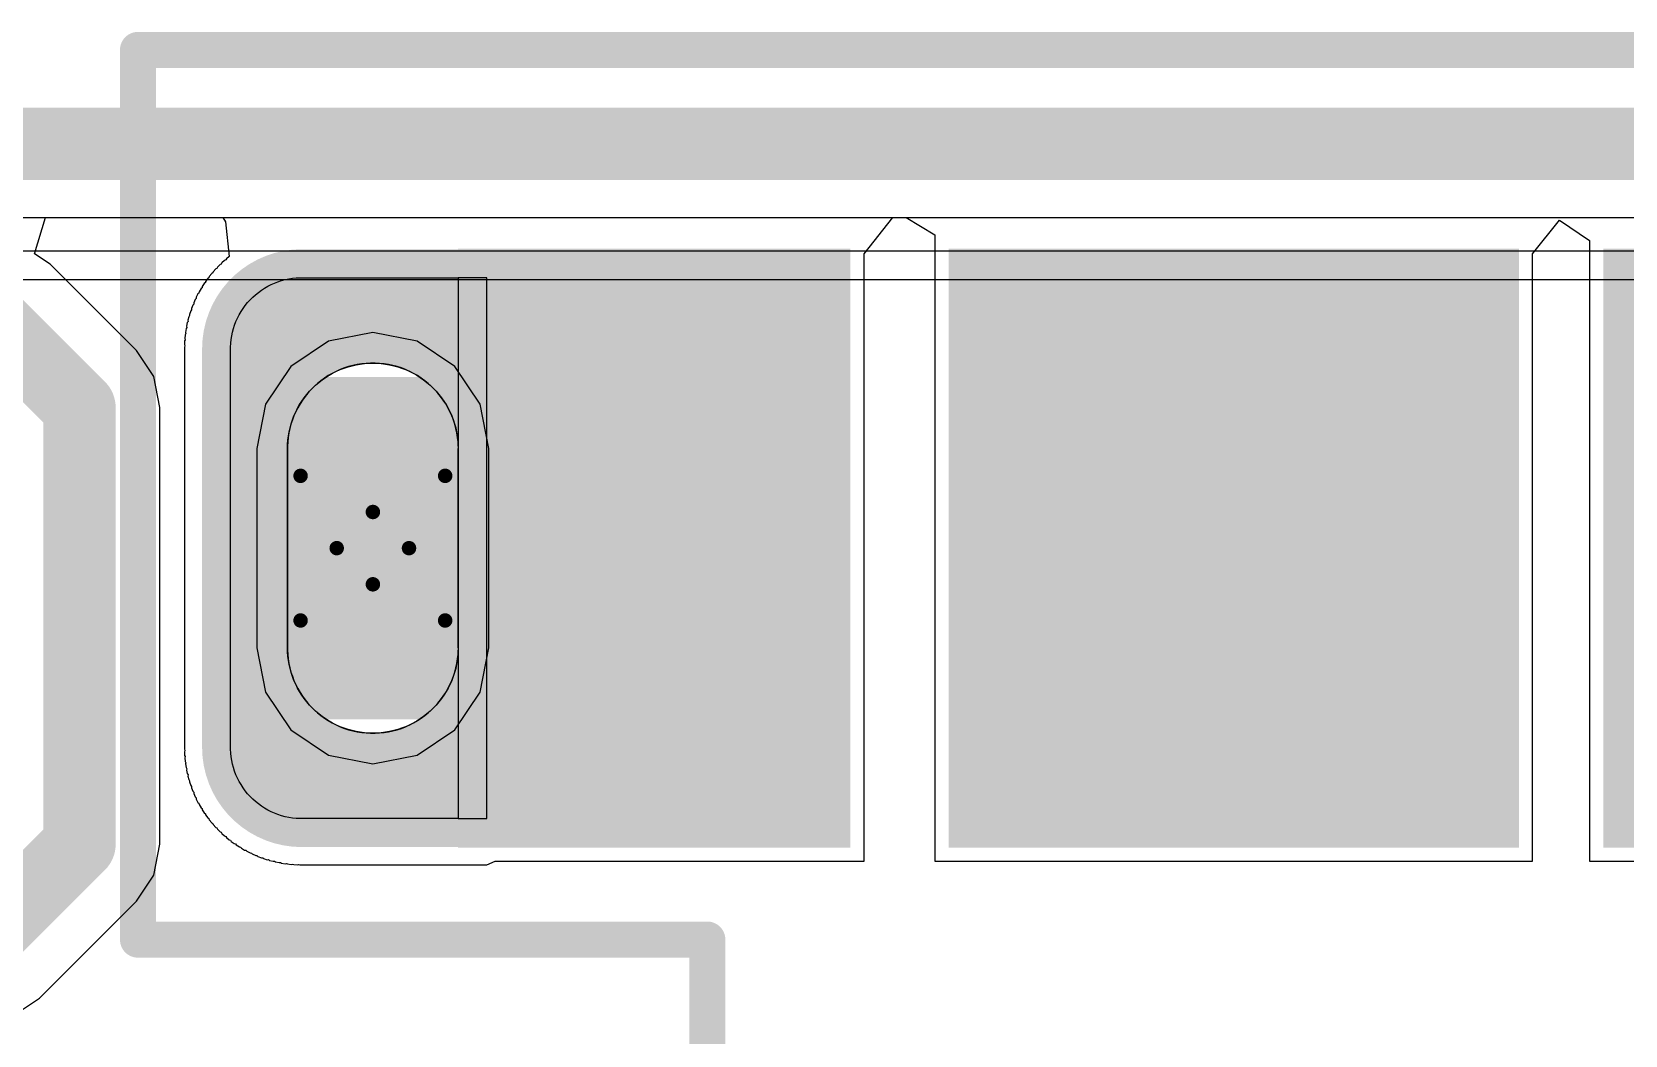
# Model space of a CAD drawing. Header units: inches. Extents: x 0 to 423, y -3 to 110.
# Drawn here: x 51.9 to 57.5, y 76.29 to 79.81 of the extents above; entities that cross this region are included whole.
import ezdxf

# ---------------------------------------------------------------- set-up
doc = ezdxf.new("R2010")
doc.units = ezdxf.units.IN
for name, color, linetype in [('Board Outline', 56, 'Continuous'), ('Bottom Layer', 5, 'Continuous'), ('Bottom Solder', 6, 'Continuous'), ('Drill Drawing', 1, 'Continuous'), ('Mechanical 1', 6, 'Continuous'), ('Mid Layer', 16, 'Continuous'), ('Mid Layer 2', 76, 'Continuous'), ('Multi-Layer', 9, 'Continuous'), ('Pad Holes', 156, 'Continuous'), ('Top Layer', 1, 'Continuous'), ('Top Overlay', 2, 'Continuous'), ('Top Paste', 8, 'Continuous'), ('Top Solder', 216, 'Continuous')]:
    doc.layers.add(name, color=color, linetype=linetype)

# ---------------------------------------------------------------- blocks, each defined once
blk = doc.blocks.new('MOLEX_0475890001_59')
at = {"layer": 'Bottom Layer'}
blk.add_hatch(color=5, dxfattribs=at).paths.add_polyline_path([(3.975, 0.5), (4.375, 0.5), (4.375, -0.5), (3.975, -0.5)])
at = {"layer": 'Bottom Solder'}
blk.add_hatch(color=6, dxfattribs=at).paths.add_polyline_path([(3.8734, 0.6016), (4.4766, 0.6016), (4.4766, -0.6016), (3.8734, -0.6016)])
at = {"layer": 'Mid Layer'}
blk.add_hatch(color=16, dxfattribs=at).paths.add_polyline_path([(3.975, 0.5), (4.375, 0.5), (4.375, -0.5), (3.975, -0.5)])
at = {"layer": 'Mid Layer 2'}
blk.add_hatch(color=76, dxfattribs=at).paths.add_polyline_path([(3.975, 0.5), (4.375, 0.5), (4.375, -0.5), (3.975, -0.5)])
at = {"layer": 'Multi-Layer'}
blk.add_hatch(color=9, dxfattribs=at).paths.add_polyline_path([(3.975, 0.5), (4.375, 0.5), (4.375, -0.5), (3.975, -0.5)])
at = {"layer": 'Pad Holes'}
h = blk.add_hatch(color=7, dxfattribs=at)
edge = h.paths.add_edge_path()
edge.add_arc((4.175, -0.35), 0.25, 180, 360)
edge.add_line((4.425, -0.35), (4.425, 0.35))
edge.add_arc((4.175, 0.35), 0.25, 0, 180)
edge.add_line((3.925, 0.35), (3.925, -0.35))
at = {"layer": 'Top Layer'}
for points in [[(0.25, 0.95), (2.05, 0.95), (2.05, -0.95), (0.25, -0.95)], [(3.7742, -0.95), (2.5993, -0.95), (2.5993, 0.95), (3.7742, 0.95)], [(3.975, 0.5), (4.375, 0.5), (4.375, -0.5), (3.975, -0.5)]]:
    blk.add_hatch(color=1, dxfattribs=at).paths.add_polyline_path(points)
at = {"layer": 'Top Paste'}
for points in [[(0.25, 0.95), (2.05, 0.95), (2.05, -0.95), (0.25, -0.95)], [(3.7742, -0.95), (2.5993, -0.95), (2.5993, 0.95), (3.7742, 0.95)]]:
    blk.add_hatch(color=8, dxfattribs=at).paths.add_polyline_path(points)
at = {"layer": 'Top Solder'}
for points in [[(-2.1516, 1.0516), (-0.1484, 1.0516), (-0.1484, -1.0516), (-2.1516, -1.0516)], [(0.1484, 1.0516), (2.1516, 1.0516), (2.1516, -1.0516), (0.1484, -1.0516)], [(3.8758, -1.0516), (2.4977, -1.0516), (2.4977, 1.0516), (3.8758, 1.0516)], [(3.8734, 0.6016), (4.4766, 0.6016), (4.4766, -0.6016), (3.8734, -0.6016)]]:
    blk.add_hatch(color=216, dxfattribs=at).paths.add_polyline_path(points)
at = {"layer": 'Mechanical 1'}
for points, format in [([(3, 4.125, 0.127, 0.127, 0), (3, 1.375, 0.127, 0.127, 0)], "xyseb"), ([(5, 1.375, 0.127, 0.127, 0), (3, 1.375, 0.127, 0.127, 0)], "xyseb"), ([(5, 1.375, 0.127, 0.127, 0), (5, -1.75, 0.127, 0.127, 0)], "xyseb"), ([(3.875, 0.35, -0.414214), (4.175, 0.65)], "xyb"), ([(3.875, 0.35, -0.414214), (4.175, 0.65)], "xyb"), ([(4.175, 0.65, -0.414214), (4.475, 0.35)], "xyb"), ([(4.175, 0.65, -0.414214), (4.475, 0.35)], "xyb"), ([(4.175, -0.65, -0.414214), (3.875, -0.35)], "xyb"), ([(4.175, -0.65, -0.414214), (3.875, -0.35)], "xyb"), ([(4.475, -0.35, -0.414214), (4.175, -0.65)], "xyb"), ([(4.475, -0.35, -0.414214), (4.175, -0.65)], "xyb"), ([(5, -1.75, 0.127, 0.127, 0), (-5, -1.75, 0.127, 0.127, 0)], "xyseb")]:
    blk.add_lwpolyline(points, format=format, dxfattribs=at)
for points, format in [([(2.9682, 1.375, 0.0635, 0.0635, 1), (3.0317, 1.375, 0.0635, 0.0635, 1)], "xyseb"), ([(2.9682, 1.375, 0.0635, 0.0635, 1), (3.0317, 1.375, 0.0635, 0.0635, 1)], "xyseb"), ([(4.9683, 1.375, 0.0635, 0.0635, 1), (5.0318, 1.375, 0.0635, 0.0635, 1)], "xyseb"), ([(4.9683, 1.375, 0.0635, 0.0635, 1), (5.0318, 1.375, 0.0635, 0.0635, 1)], "xyseb"), ([(4.175, 0.65, 1), (4.175, 0.65, 1)], "xyb"), ([(4.175, 0.65, 1), (4.175, 0.65, 1)], "xyb"), ([(4.175, 0.65, 1), (4.175, 0.65, 1)], "xyb"), ([(4.175, 0.65, 1), (4.175, 0.65, 1)], "xyb"), ([(3.875, 0.35, 1), (3.875, 0.35, 1)], "xyb"), ([(3.875, 0.35, 1), (3.875, 0.35, 1)], "xyb"), ([(3.875, 0.35, 1), (3.875, 0.35, 1)], "xyb"), ([(3.875, 0.35, 1), (3.875, 0.35, 1)], "xyb"), ([(4.475, 0.35, 1), (4.475, 0.35, 1)], "xyb"), ([(4.475, 0.35, 1), (4.475, 0.35, 1)], "xyb"), ([(4.475, 0.35, 1), (4.475, 0.35, 1)], "xyb"), ([(4.475, 0.35, 1), (4.475, 0.35, 1)], "xyb"), ([(3.875, -0.35, 1), (3.875, -0.35, 1)], "xyb"), ([(3.875, -0.35, 1), (3.875, -0.35, 1)], "xyb"), ([(3.875, -0.35, 1), (3.875, -0.35, 1)], "xyb"), ([(3.875, -0.35, 1), (3.875, -0.35, 1)], "xyb"), ([(4.475, -0.35, 1), (4.475, -0.35, 1)], "xyb"), ([(4.475, -0.35, 1), (4.475, -0.35, 1)], "xyb"), ([(4.475, -0.35, 1), (4.475, -0.35, 1)], "xyb"), ([(4.475, -0.35, 1), (4.475, -0.35, 1)], "xyb"), ([(4.175, -0.65, 1), (4.175, -0.65, 1)], "xyb"), ([(4.175, -0.65, 1), (4.175, -0.65, 1)], "xyb"), ([(4.175, -0.65, 1), (4.175, -0.65, 1)], "xyb"), ([(4.175, -0.65, 1), (4.175, -0.65, 1)], "xyb"), ([(4.9683, -1.75, 0.0635, 0.0635, 1), (5.0318, -1.75, 0.0635, 0.0635, 1)], "xyseb"), ([(4.9683, -1.75, 0.0635, 0.0635, 1), (5.0318, -1.75, 0.0635, 0.0635, 1)], "xyseb")]:
    blk.add_lwpolyline(points, format=format, close=True, dxfattribs=at)
for points in [[(3.875, 0.35), (3.875, -0.35)], [(3.875, 0.35), (3.875, -0.35)], [(4.475, 0.35), (4.475, -0.35)], [(4.475, 0.35), (4.475, -0.35)]]:
    blk.add_lwpolyline(points, dxfattribs=at)
at = {"layer": 'Top Layer'}
for p, q in [((3.875, 0.95), (3.775, 0.95)), ((3.775, 0.95), (3.775, -0.95)), ((3.875, 0.3579), (3.875, 0.95)), ((3.875, 0.95), (4.4315, 0.95)), ((3.875, -0.95), (3.875, 0.95)), ((4.4315, 0.95), (4.4446, 0.9493)), ((4.4446, 0.9493), (4.4576, 0.9479)), ((4.4576, 0.9479), (4.4706, 0.9459)), ((4.4706, 0.9459), (4.4834, 0.9432)), ((4.4834, 0.9432), (4.496, 0.9398)), ((4.496, 0.9398), (4.5085, 0.9357)), ((4.5085, 0.9357), (4.5207, 0.931)), ((4.5207, 0.931), (4.5327, 0.9257)), ((4.5327, 0.9257), (4.5443, 0.9198)), ((4.5443, 0.9198), (4.5557, 0.9132)), ((4.5557, 0.9132), (4.5667, 0.9061)), ((4.5667, 0.9061), (4.5772, 0.8984)), ((4.5772, 0.8984), (4.5874, 0.8902)), ((4.5874, 0.8902), (4.5972, 0.8814)), ((4.5972, 0.8814), (4.6064, 0.8721)), ((4.6064, 0.8721), (4.6152, 0.8624)), ((4.6152, 0.8624), (4.6234, 0.8522)), ((4.6234, 0.8522), (4.6311, 0.8417)), ((4.6311, 0.8417), (4.6382, 0.8307)), ((4.6382, 0.8307), (4.6448, 0.8193)), ((4.6448, 0.8193), (4.6507, 0.8077)), ((4.6507, 0.8077), (4.6561, 0.7957)), ((4.6561, 0.7957), (4.6607, 0.7835)), ((4.6607, 0.7835), (4.6648, 0.771)), ((4.6648, 0.771), (4.6682, 0.7584)), ((4.6682, 0.7584), (4.6709, 0.7456)), ((4.6709, 0.7456), (4.6729, 0.7326)), ((4.6729, 0.7326), (4.6743, 0.7196)), ((4.6743, 0.7196), (4.675, 0.7065)), ((4.675, 0.7065), (4.675, -0.7065)), ((4.0458, 0.6209), (4.0318, 0.6137)), ((4.0602, 0.6273), (4.0458, 0.6209)), ((4.0748, 0.6329), (4.0602, 0.6273)), ((4.0898, 0.6377), (4.0748, 0.6329)), ((4.1049, 0.6418), (4.0898, 0.6377)), ((4.1203, 0.6451), (4.1049, 0.6418)), ((4.1358, 0.6475), (4.1203, 0.6451)), ((4.1515, 0.6492), (4.1358, 0.6475)), ((4.1671, 0.65), (4.1515, 0.6492)), ((4.1829, 0.65), (4.1671, 0.65)), ((4.1985, 0.6492), (4.1829, 0.65)), ((4.2142, 0.6475), (4.1985, 0.6492)), ((4.2297, 0.6451), (4.2142, 0.6475)), ((4.2451, 0.6418), (4.2297, 0.6451)), ((4.2602, 0.6377), (4.2451, 0.6418)), ((4.2752, 0.6329), (4.2602, 0.6377)), ((4.2898, 0.6273), (4.2752, 0.6329)), ((4.3042, 0.6209), (4.2898, 0.6273)), ((4.3182, 0.6137), (4.3042, 0.6209)), ((3.9684, 0.5677), (3.9573, 0.5566)), ((3.9801, 0.5782), (3.9684, 0.5677)), ((3.9923, 0.5881), (3.9801, 0.5782)), ((4.005, 0.5973), (3.9923, 0.5881)), ((4.0182, 0.6059), (4.005, 0.5973)), ((4.0318, 0.6137), (4.0182, 0.6059)), ((4.3318, 0.6059), (4.3182, 0.6137)), ((4.345, 0.5973), (4.3318, 0.6059)), ((4.3577, 0.5881), (4.345, 0.5973)), ((4.3699, 0.5782), (4.3577, 0.5881)), ((4.3816, 0.5677), (4.3699, 0.5782)), ((4.3927, 0.5566), (4.3816, 0.5677)), ((3.9191, 0.5068), (3.9113, 0.4932)), ((3.9277, 0.52), (3.9191, 0.5068)), ((3.9369, 0.5327), (3.9277, 0.52)), ((3.9468, 0.5449), (3.9369, 0.5327)), ((3.9573, 0.5566), (3.9468, 0.5449)), ((4.4032, 0.5449), (4.3927, 0.5566)), ((4.4131, 0.5327), (4.4032, 0.5449)), ((4.4223, 0.52), (4.4131, 0.5327)), ((4.4309, 0.5068), (4.4223, 0.52)), ((4.4387, 0.4932), (4.4309, 0.5068)), ((3.8921, 0.4502), (3.8873, 0.4352)), ((3.8977, 0.4648), (3.8921, 0.4502)), ((3.9041, 0.4792), (3.8977, 0.4648)), ((3.9113, 0.4932), (3.9041, 0.4792)), ((4.4459, 0.4792), (4.4387, 0.4932)), ((4.4523, 0.4648), (4.4459, 0.4792)), ((4.4579, 0.4502), (4.4523, 0.4648)), ((4.4627, 0.4352), (4.4579, 0.4502)), ((3.8799, 0.4047), (3.8775, 0.3892)), ((3.8832, 0.4201), (3.8799, 0.4047)), ((3.8873, 0.4352), (3.8832, 0.4201)), ((4.4668, 0.4201), (4.4627, 0.4352)), ((4.4701, 0.4047), (4.4668, 0.4201)), ((4.4725, 0.3892), (4.4701, 0.4047)), ((3.8758, 0.3735), (3.875, 0.3579)), ((3.8775, 0.3892), (3.8758, 0.3735)), ((4.4742, 0.3735), (4.4725, 0.3892)), ((4.475, 0.3579), (4.4742, 0.3735)), ((4.475, -0.3579), (4.475, 0.3579)), ((3.875, -0.95), (3.875, -0.3579)), ((3.875, -0.3579), (3.8758, -0.3735)), ((3.8758, -0.3735), (3.8775, -0.3892)), ((3.8775, -0.3892), (3.8799, -0.4047)), ((4.4701, -0.4047), (4.4725, -0.3892)), ((4.4725, -0.3892), (4.4742, -0.3735)), ((4.4742, -0.3735), (4.475, -0.3579)), ((3.8799, -0.4047), (3.8832, -0.4201)), ((3.8832, -0.4201), (3.8873, -0.4352)), ((3.8873, -0.4352), (3.8921, -0.4502)), ((4.4579, -0.4502), (4.4627, -0.4352)), ((4.4627, -0.4352), (4.4668, -0.4201)), ((4.4668, -0.4201), (4.4701, -0.4047)), ((3.8921, -0.4502), (3.8977, -0.4648)), ((3.8977, -0.4648), (3.9041, -0.4792)), ((3.9041, -0.4792), (3.9113, -0.4932)), ((3.9113, -0.4932), (3.9191, -0.5068)), ((4.4309, -0.5068), (4.4387, -0.4932)), ((4.4387, -0.4932), (4.4459, -0.4792)), ((4.4459, -0.4792), (4.4523, -0.4648)), ((4.4523, -0.4648), (4.4579, -0.4502)), ((3.9191, -0.5068), (3.9277, -0.52)), ((3.9277, -0.52), (3.9369, -0.5327)), ((3.9369, -0.5327), (3.9468, -0.5449)), ((3.9468, -0.5449), (3.9573, -0.5566)), ((3.9573, -0.5566), (3.9684, -0.5677)), ((4.3816, -0.5677), (4.3927, -0.5566)), ((4.3927, -0.5566), (4.4032, -0.5449)), ((4.4032, -0.5449), (4.4131, -0.5327)), ((4.4131, -0.5327), (4.4223, -0.52)), ((4.4223, -0.52), (4.4309, -0.5068)), ((3.9684, -0.5677), (3.9801, -0.5782)), ((3.9801, -0.5782), (3.9923, -0.5881)), ((3.9923, -0.5881), (4.005, -0.5973)), ((4.005, -0.5973), (4.0182, -0.6059)), ((4.0182, -0.6059), (4.0318, -0.6137)), ((4.0318, -0.6137), (4.0458, -0.6209)), ((4.3042, -0.6209), (4.3182, -0.6137)), ((4.3182, -0.6137), (4.3318, -0.6059)), ((4.3318, -0.6059), (4.345, -0.5973)), ((4.345, -0.5973), (4.3577, -0.5881)), ((4.3577, -0.5881), (4.3699, -0.5782)), ((4.3699, -0.5782), (4.3816, -0.5677)), ((4.0458, -0.6209), (4.0601, -0.6273)), ((4.0601, -0.6273), (4.0748, -0.6329)), ((4.0748, -0.6329), (4.0898, -0.6377)), ((4.0898, -0.6377), (4.1049, -0.6418)), ((4.1049, -0.6418), (4.1203, -0.6451)), ((4.1203, -0.6451), (4.1358, -0.6475)), ((4.1358, -0.6475), (4.1514, -0.6492)), ((4.1514, -0.6492), (4.1671, -0.65)), ((4.1671, -0.65), (4.1828, -0.65)), ((4.1828, -0.65), (4.1985, -0.6492)), ((4.1985, -0.6492), (4.2142, -0.6475)), ((4.2142, -0.6475), (4.2297, -0.6451)), ((4.2297, -0.6451), (4.2451, -0.6418)), ((4.2451, -0.6418), (4.2602, -0.6377)), ((4.2602, -0.6377), (4.2752, -0.6329)), ((4.2752, -0.6329), (4.2898, -0.6273)), ((4.2898, -0.6273), (4.3042, -0.6209)), ((4.6743, -0.7196), (4.6729, -0.7326)), ((4.675, -0.7065), (4.6743, -0.7196)), ((4.6607, -0.7835), (4.6561, -0.7957)), ((4.6648, -0.771), (4.6607, -0.7835)), ((4.6682, -0.7584), (4.6648, -0.771)), ((4.6709, -0.7456), (4.6682, -0.7584)), ((4.6729, -0.7326), (4.6709, -0.7456)), ((4.6382, -0.8307), (4.6311, -0.8416)), ((4.6448, -0.8193), (4.6382, -0.8307)), ((4.6507, -0.8077), (4.6448, -0.8193)), ((4.6561, -0.7957), (4.6507, -0.8077)), ((4.5874, -0.8902), (4.5772, -0.8984)), ((4.5972, -0.8814), (4.5874, -0.8902)), ((4.6064, -0.8721), (4.5972, -0.8814)), ((4.6152, -0.8624), (4.6064, -0.8721)), ((4.6234, -0.8522), (4.6152, -0.8624)), ((4.6311, -0.8416), (4.6234, -0.8522)), ((3.775, -0.95), (3.875, -0.95)), ((4.4316, -0.95), (3.875, -0.95)), ((4.4446, -0.9493), (4.4316, -0.95)), ((4.4576, -0.9479), (4.4446, -0.9493)), ((4.4706, -0.9459), (4.4576, -0.9479)), ((4.4834, -0.9432), (4.4706, -0.9459)), ((4.496, -0.9398), (4.4834, -0.9432)), ((4.5085, -0.9357), (4.496, -0.9398)), ((4.5207, -0.931), (4.5085, -0.9357)), ((4.5327, -0.9257), (4.5207, -0.931)), ((4.5443, -0.9198), (4.5327, -0.9257)), ((4.5557, -0.9132), (4.5443, -0.9198)), ((4.5667, -0.9061), (4.5557, -0.9132)), ((4.5772, -0.8984), (4.5667, -0.9061))]:
    blk.add_line(p, q, dxfattribs=at)
at = {"layer": 'Top Overlay'}
blk.add_lwpolyline([(4.75, -1.45, 0.127, 0.127, 0), (-4.75, -1.45, 0.127, 0.127, 0)], format="xyseb", dxfattribs=at)
blk.add_lwpolyline([(4.7183, -1.45, 0.0635, 0.0635, 1), (4.7818, -1.45, 0.0635, 0.0635, 1)], format="xyseb", close=True, dxfattribs=at)
at = {"layer": 'Top Paste'}
for points in [[(4.425, 0.85, 0.2, 0.2, 0), (3.675, 0.85, 0.2, 0.2, 0)], [(3.675, 0.85, 0.2, 0.2, 0), (3.675, -0.85, 0.2, 0.2, 0)], [(3.725, 0.35, 0.3, 0.3, -0.414214), (4.175, 0.8, 0.3, 0.3, 0)], [(4.425, 0.85, 0.2, 0.2, -0.414214), (4.575, 0.7, 0.2, 0.2, 0)], [(4.175, 0.75, 0.2, 0.2, -0.414214), (4.575, 0.35, 0.2, 0.2, 0)], [(4.575, 0.7, 0.2, 0.2, 0), (4.575, -0.7, 0.2, 0.2, 0)], [(3.725, 0.35, 0.3, 0.3, 0), (3.725, -0.35, 0.3, 0.3, 0)], [(4.575, 0.35, 0.2, 0.2, 0), (4.575, -0.35, 0.2, 0.2, 0)], [(4.175, -0.8, 0.3, 0.3, -0.414214), (3.725, -0.35, 0.3, 0.3, 0)], [(4.575, -0.35, 0.2, 0.2, -0.414214), (4.175, -0.75, 0.2, 0.2, 0)], [(4.575, -0.7, 0.2, 0.2, -0.414214), (4.425, -0.85, 0.2, 0.2, 0)], [(4.425, -0.85, 0.2, 0.2, 0), (3.675, -0.85, 0.2, 0.2, 0)]]:
    blk.add_lwpolyline(points, format="xyseb", dxfattribs=at)
for points in [[(3.625, 0.85, 0.1, 0.1, 1), (3.725, 0.85, 0.1, 0.1, 1)], [(3.625, 0.85, 0.1, 0.1, 1), (3.725, 0.85, 0.1, 0.1, 1)], [(4.1, 0.8, 0.15, 0.15, 1), (4.25, 0.8, 0.15, 0.15, 1)], [(4.375, 0.85, 0.1, 0.1, 1), (4.475, 0.85, 0.1, 0.1, 1)], [(4.375, 0.85, 0.1, 0.1, 1), (4.475, 0.85, 0.1, 0.1, 1)], [(4.125, 0.75, 0.1, 0.1, 1), (4.225, 0.75, 0.1, 0.1, 1)], [(4.525, 0.7, 0.1, 0.1, 1), (4.625, 0.7, 0.1, 0.1, 1)], [(4.525, 0.7, 0.1, 0.1, 1), (4.625, 0.7, 0.1, 0.1, 1)], [(3.65, 0.35, 0.15, 0.15, 1), (3.8, 0.35, 0.15, 0.15, 1)], [(3.65, 0.35, 0.15, 0.15, 1), (3.8, 0.35, 0.15, 0.15, 1)], [(4.525, 0.35, 0.1, 0.1, 1), (4.625, 0.35, 0.1, 0.1, 1)], [(4.525, 0.35, 0.1, 0.1, 1), (4.625, 0.35, 0.1, 0.1, 1)], [(3.65, -0.35, 0.15, 0.15, 1), (3.8, -0.35, 0.15, 0.15, 1)], [(3.65, -0.35, 0.15, 0.15, 1), (3.8, -0.35, 0.15, 0.15, 1)], [(4.525, -0.35, 0.1, 0.1, 1), (4.625, -0.35, 0.1, 0.1, 1)], [(4.525, -0.35, 0.1, 0.1, 1), (4.625, -0.35, 0.1, 0.1, 1)], [(4.525, -0.7, 0.1, 0.1, 1), (4.625, -0.7, 0.1, 0.1, 1)], [(4.525, -0.7, 0.1, 0.1, 1), (4.625, -0.7, 0.1, 0.1, 1)], [(4.1, -0.8, 0.15, 0.15, 1), (4.25, -0.8, 0.15, 0.15, 1)], [(4.125, -0.75, 0.1, 0.1, 1), (4.225, -0.75, 0.1, 0.1, 1)], [(3.625, -0.85, 0.1, 0.1, 1), (3.725, -0.85, 0.1, 0.1, 1)], [(3.625, -0.85, 0.1, 0.1, 1), (3.725, -0.85, 0.1, 0.1, 1)], [(4.375, -0.85, 0.1, 0.1, 1), (4.475, -0.85, 0.1, 0.1, 1)], [(4.375, -0.85, 0.1, 0.1, 1), (4.475, -0.85, 0.1, 0.1, 1)]]:
    blk.add_lwpolyline(points, format="xyseb", close=True, dxfattribs=at)
at = {"layer": 'Top Solder'}
for points in [[(4.425, 0.95, 0.2, 0.2, 0), (3.675, 0.95, 0.2, 0.2, 0)], [(3.675, 0.95, 0.2, 0.2, 0), (3.675, -0.95, 0.2, 0.2, 0)], [(4.425, 0.95, 0.2, 0.2, -0.414214), (4.675, 0.7, 0.2, 0.2, 0)], [(3.725, 0.35, 0.3, 0.3, -0.414214), (4.175, 0.8, 0.3, 0.3, 0)], [(4.175, 0.8, 0.3, 0.3, -0.414214), (4.625, 0.35, 0.3, 0.3, 0)], [(4.675, 0.7, 0.2, 0.2, 0), (4.675, -0.7, 0.2, 0.2, 0)], [(3.725, 0.35, 0.3, 0.3, 0), (3.725, -0.35, 0.3, 0.3, 0)], [(4.625, 0.35, 0.3, 0.3, 0), (4.625, -0.35, 0.3, 0.3, 0)], [(4.175, -0.8, 0.3, 0.3, -0.414214), (3.725, -0.35, 0.3, 0.3, 0)], [(4.625, -0.35, 0.3, 0.3, -0.414214), (4.175, -0.8, 0.3, 0.3, 0)], [(4.675, -0.7, 0.2, 0.2, -0.414214), (4.425, -0.95, 0.2, 0.2, 0)], [(4.425, -0.95, 0.2, 0.2, 0), (3.675, -0.95, 0.2, 0.2, 0)]]:
    blk.add_lwpolyline(points, format="xyseb", dxfattribs=at)
for points in [[(3.625, 0.95, 0.1, 0.1, 1), (3.725, 0.95, 0.1, 0.1, 1)], [(3.625, 0.95, 0.1, 0.1, 1), (3.725, 0.95, 0.1, 0.1, 1)], [(4.375, 0.95, 0.1, 0.1, 1), (4.475, 0.95, 0.1, 0.1, 1)], [(4.375, 0.95, 0.1, 0.1, 1), (4.475, 0.95, 0.1, 0.1, 1)], [(4.1, 0.8, 0.15, 0.15, 1), (4.25, 0.8, 0.15, 0.15, 1)], [(4.1, 0.8, 0.15, 0.15, 1), (4.25, 0.8, 0.15, 0.15, 1)], [(4.625, 0.7, 0.1, 0.1, 1), (4.725, 0.7, 0.1, 0.1, 1)], [(4.625, 0.7, 0.1, 0.1, 1), (4.725, 0.7, 0.1, 0.1, 1)], [(3.65, 0.35, 0.15, 0.15, 1), (3.8, 0.35, 0.15, 0.15, 1)], [(3.65, 0.35, 0.15, 0.15, 1), (3.8, 0.35, 0.15, 0.15, 1)], [(4.55, 0.35, 0.15, 0.15, 1), (4.7, 0.35, 0.15, 0.15, 1)], [(4.55, 0.35, 0.15, 0.15, 1), (4.7, 0.35, 0.15, 0.15, 1)], [(3.65, -0.35, 0.15, 0.15, 1), (3.8, -0.35, 0.15, 0.15, 1)], [(3.65, -0.35, 0.15, 0.15, 1), (3.8, -0.35, 0.15, 0.15, 1)], [(4.55, -0.35, 0.15, 0.15, 1), (4.7, -0.35, 0.15, 0.15, 1)], [(4.55, -0.35, 0.15, 0.15, 1), (4.7, -0.35, 0.15, 0.15, 1)], [(4.625, -0.7, 0.1, 0.1, 1), (4.725, -0.7, 0.1, 0.1, 1)], [(4.625, -0.7, 0.1, 0.1, 1), (4.725, -0.7, 0.1, 0.1, 1)], [(4.1, -0.8, 0.15, 0.15, 1), (4.25, -0.8, 0.15, 0.15, 1)], [(4.1, -0.8, 0.15, 0.15, 1), (4.25, -0.8, 0.15, 0.15, 1)], [(3.625, -0.95, 0.1, 0.1, 1), (3.725, -0.95, 0.1, 0.1, 1)], [(3.625, -0.95, 0.1, 0.1, 1), (3.725, -0.95, 0.1, 0.1, 1)], [(4.375, -0.95, 0.1, 0.1, 1), (4.475, -0.95, 0.1, 0.1, 1)], [(4.375, -0.95, 0.1, 0.1, 1), (4.475, -0.95, 0.1, 0.1, 1)]]:
    blk.add_lwpolyline(points, format="xyseb", close=True, dxfattribs=at)

msp = doc.modelspace()

# ---------------------------------------------------------------- linework, layer by layer
at = {"layer": 'Board Outline'}
msp.add_lwpolyline([(0.02, 79.42, 0.254, 0.254, 0), (64.06, 79.42, 0.254, 0.254, 0)], format="xyseb", dxfattribs=at)
at = {"layer": 'Bottom Layer'}
for p, q in [((51.9058, 79.034), (51.9443, 79.161)), ((51.9443, 79.161), (63.119, 79.161)), ((51.9606, 78.9974), (51.9058, 79.034)), ((52.264, 78.694), (51.9606, 78.9974)), ((52.9389, 78.7268), (52.8066, 78.6384)), ((53.095, 78.7578), (52.9389, 78.7268)), ((53.2511, 78.7268), (53.095, 78.7578)), ((53.3834, 78.6384), (53.2511, 78.7268)), ((52.3253, 78.6024), (52.264, 78.694)), ((52.264, 78.694), (52.264, 78.694)), ((52.3468, 78.4943), (52.3253, 78.6024)), ((52.8066, 78.6384), (52.7182, 78.5061)), ((53.4718, 78.5061), (53.3834, 78.6384)), ((52.3468, 76.9598), (52.3468, 78.4943)), ((52.3468, 78.4943), (52.3468, 78.4943)), ((52.7182, 78.5061), (52.6872, 78.35)), ((53.5029, 78.35), (53.4718, 78.5061)), ((52.6872, 78.35), (52.6872, 77.65)), ((53.5029, 77.65), (53.5029, 78.35)), ((52.6872, 77.65), (52.7182, 77.4939)), ((53.4718, 77.4939), (53.5029, 77.65)), ((52.7182, 77.4939), (52.8066, 77.3616)), ((53.3834, 77.3616), (53.4718, 77.4939)), ((52.8066, 77.3616), (52.9389, 77.2732)), ((53.2511, 77.2732), (53.3834, 77.3616)), ((52.9389, 77.2732), (53.095, 77.2421)), ((53.095, 77.2421), (53.2511, 77.2732)), ((52.3253, 76.8517), (52.3468, 76.9598)), ((52.3468, 76.9598), (52.3468, 76.9598)), ((52.264, 76.7601), (52.3253, 76.8517)), ((51.9237, 76.4197), (52.264, 76.76)), ((52.264, 76.76), (52.264, 76.7601)), ((51.8321, 76.3585), (51.9237, 76.4197))]:
    msp.add_line(p, q, dxfattribs=at)
for points in [[(51.7609, 78.7977, 0.254, 0.254, 0), (52.0643, 78.4943, 0.254, 0.254, 0)], [(52.0643, 76.9598, 0.254, 0.254, 0), (52.0643, 78.4943, 0.254, 0.254, 0)], [(51.724, 76.6194, 0.254, 0.254, 0), (52.0643, 76.9598, 0.254, 0.254, 0)]]:
    msp.add_lwpolyline(points, format="xyseb", dxfattribs=at)
for points in [[(52.0008, 78.4943, 0.127, 0.127, 1), (52.1278, 78.4943, 0.127, 0.127, 1)], [(52.0008, 78.4943, 0.127, 0.127, 1), (52.1278, 78.4943, 0.127, 0.127, 1)], [(52.0008, 76.9598, 0.127, 0.127, 1), (52.1278, 76.9598, 0.127, 0.127, 1)], [(52.0008, 76.9598, 0.127, 0.127, 1), (52.1278, 76.9598, 0.127, 0.127, 1)]]:
    msp.add_lwpolyline(points, format="xyseb", close=True, dxfattribs=at)
at = {"layer": 'Drill Drawing'}
for points in [[(52.841, 78.254, 0.0508, 0.0508, 0), (53.095, 78.127, 0.0508, 0.0508, 0)], [(52.841, 78.254, 0.0508, 0.0508, 0), (52.968, 78, 0.0508, 0.0508, 0)], [(53.095, 78.127, 0.0508, 0.0508, 0), (53.349, 78.254, 0.0508, 0.0508, 0)], [(53.222, 78, 0.0508, 0.0508, 0), (53.349, 78.254, 0.0508, 0.0508, 0)], [(52.841, 77.746, 0.0508, 0.0508, 0), (52.968, 78, 0.0508, 0.0508, 0)], [(53.222, 78, 0.0508, 0.0508, 0), (53.349, 77.746, 0.0508, 0.0508, 0)], [(52.841, 77.746, 0.0508, 0.0508, 0), (53.095, 77.873, 0.0508, 0.0508, 0)], [(53.095, 77.873, 0.0508, 0.0508, 0), (53.349, 77.746, 0.0508, 0.0508, 0)]]:
    msp.add_lwpolyline(points, format="xyseb", dxfattribs=at)
for points in [[(52.8283, 78.254, 0.0254, 0.0254, 1), (52.8537, 78.254, 0.0254, 0.0254, 1)], [(52.8283, 78.254, 0.0254, 0.0254, 1), (52.8537, 78.254, 0.0254, 0.0254, 1)], [(53.3363, 78.254, 0.0254, 0.0254, 1), (53.3617, 78.254, 0.0254, 0.0254, 1)], [(53.3363, 78.254, 0.0254, 0.0254, 1), (53.3617, 78.254, 0.0254, 0.0254, 1)], [(53.0823, 78.127, 0.0254, 0.0254, 1), (53.1077, 78.127, 0.0254, 0.0254, 1)], [(53.0823, 78.127, 0.0254, 0.0254, 1), (53.1077, 78.127, 0.0254, 0.0254, 1)], [(52.9553, 78, 0.0254, 0.0254, 1), (52.9807, 78, 0.0254, 0.0254, 1)], [(52.9553, 78, 0.0254, 0.0254, 1), (52.9807, 78, 0.0254, 0.0254, 1)], [(53.2093, 78, 0.0254, 0.0254, 1), (53.2347, 78, 0.0254, 0.0254, 1)], [(53.2093, 78, 0.0254, 0.0254, 1), (53.2347, 78, 0.0254, 0.0254, 1)], [(53.0823, 77.873, 0.0254, 0.0254, 1), (53.1077, 77.873, 0.0254, 0.0254, 1)], [(53.0823, 77.873, 0.0254, 0.0254, 1), (53.1077, 77.873, 0.0254, 0.0254, 1)], [(52.8283, 77.746, 0.0254, 0.0254, 1), (52.8537, 77.746, 0.0254, 0.0254, 1)], [(52.8283, 77.746, 0.0254, 0.0254, 1), (52.8537, 77.746, 0.0254, 0.0254, 1)], [(53.3363, 77.746, 0.0254, 0.0254, 1), (53.3617, 77.746, 0.0254, 0.0254, 1)], [(53.3363, 77.746, 0.0254, 0.0254, 1), (53.3617, 77.746, 0.0254, 0.0254, 1)]]:
    msp.add_lwpolyline(points, format="xyseb", close=True, dxfattribs=at)
at = {"layer": 'Mechanical 1'}
msp.add_lwpolyline([(0.02, 79.42, 0.254, 0.254, 0), (64.06, 79.42, 0.254, 0.254, 0)], format="xyseb", dxfattribs=at)
at = {"layer": 'Mid Layer'}
for p, q in [((51.6275, 78.9432), (63.119, 78.9432)), ((52.9389, 78.7268), (52.8066, 78.6384)), ((53.095, 78.7578), (52.9389, 78.7268)), ((53.2511, 78.7268), (53.095, 78.7578)), ((53.3834, 78.6384), (53.2511, 78.7268)), ((52.8066, 78.6384), (52.7182, 78.5061)), ((53.4718, 78.5061), (53.3834, 78.6384)), ((52.7182, 78.5061), (52.6872, 78.35)), ((53.5029, 78.35), (53.4718, 78.5061)), ((52.6872, 78.35), (52.6872, 77.65)), ((53.5029, 77.65), (53.5029, 78.35)), ((52.6872, 77.65), (52.7182, 77.4939)), ((53.4718, 77.4939), (53.5029, 77.65)), ((52.7182, 77.4939), (52.8066, 77.3616)), ((53.3834, 77.3616), (53.4718, 77.4939)), ((52.8066, 77.3616), (52.9389, 77.2732)), ((53.2511, 77.2732), (53.3834, 77.3616)), ((52.9389, 77.2732), (53.095, 77.2421)), ((53.095, 77.2421), (53.2511, 77.2732))]:
    msp.add_line(p, q, dxfattribs=at)
at = {"layer": 'Mid Layer 2'}
for p, q in [((51.5997, 79.0448), (63.3476, 79.0448)), ((52.9389, 78.7268), (52.8066, 78.6384)), ((53.095, 78.7578), (52.9389, 78.7268)), ((53.2511, 78.7268), (53.095, 78.7578)), ((53.3834, 78.6384), (53.2511, 78.7268)), ((52.8066, 78.6384), (52.7182, 78.5061)), ((53.4718, 78.5061), (53.3834, 78.6384)), ((52.7182, 78.5061), (52.6872, 78.35)), ((53.5029, 78.35), (53.4718, 78.5061)), ((52.6872, 78.35), (52.6872, 77.65)), ((53.5029, 77.65), (53.5029, 78.35)), ((52.6872, 77.65), (52.7182, 77.4939)), ((53.4718, 77.4939), (53.5029, 77.65)), ((52.7182, 77.4939), (52.8066, 77.3616)), ((53.3834, 77.3616), (53.4718, 77.4939)), ((52.8066, 77.3616), (52.9389, 77.2732)), ((53.2511, 77.2732), (53.3834, 77.3616)), ((52.9389, 77.2732), (53.095, 77.2421)), ((53.095, 77.2421), (53.2511, 77.2732))]:
    msp.add_line(p, q, dxfattribs=at)
at = {"layer": 'Top Layer'}
for p, q in [((51.5579, 79.161), (52.5675, 79.161)), ((52.5675, 79.161), (52.5769, 79.1458)), ((54.8208, 79.034), (54.9225, 79.161)), ((54.9225, 79.161), (54.9683, 79.161)), ((54.9683, 79.161), (55.07, 79.1)), ((52.5769, 79.1458), (52.5906, 79.0246)), ((57.17, 79.034), (57.2646, 79.1522)), ((57.2646, 79.1522), (57.37, 79.0812)), ((55.07, 79.1), (55.07, 79.034)), ((57.37, 79.0812), (57.37, 79.034)), ((52.5581, 78.9962), (52.5488, 78.9869)), ((52.5623, 78.9979), (52.5581, 78.9962)), ((52.5642, 79.0021), (52.5623, 78.9979)), ((52.574, 79.0108), (52.5642, 79.0021)), ((52.5783, 79.0123), (52.574, 79.0108)), ((52.5804, 79.0164), (52.5783, 79.0123)), ((52.5906, 79.0246), (52.5804, 79.0164)), ((54.8208, 76.9), (54.8208, 79.034)), ((55.07, 79.034), (55.07, 76.9)), ((57.17, 76.9), (57.17, 79.034)), ((57.37, 79.034), (57.37, 76.9)), ((52.5075, 78.937), (52.5065, 78.9326)), ((52.5152, 78.9476), (52.5075, 78.937)), ((52.5191, 78.95), (52.5152, 78.9476)), ((52.5204, 78.9544), (52.5191, 78.95)), ((52.5287, 78.9646), (52.5204, 78.9544)), ((52.5327, 78.9667), (52.5287, 78.9646)), ((52.5342, 78.971), (52.5327, 78.9667)), ((52.5429, 78.9808), (52.5342, 78.971)), ((52.5471, 78.9827), (52.5429, 78.9808)), ((52.5488, 78.9869), (52.5471, 78.9827)), ((52.4746, 78.8813), (52.4743, 78.8768)), ((52.4805, 78.893), (52.4746, 78.8813)), ((52.484, 78.896), (52.4805, 78.893)), ((52.4846, 78.9005), (52.484, 78.896)), ((52.4912, 78.9119), (52.4846, 78.9005)), ((52.4948, 78.9146), (52.4912, 78.9119)), ((52.4956, 78.9191), (52.4948, 78.9146)), ((52.5027, 78.9301), (52.4956, 78.9191)), ((52.5065, 78.9326), (52.5027, 78.9301)), ((52.4549, 78.8337), (52.4508, 78.8212)), ((52.4578, 78.8371), (52.4549, 78.8337)), ((52.4624, 78.8538), (52.4577, 78.8416)), ((52.4577, 78.8416), (52.4578, 78.8371)), ((52.4655, 78.8572), (52.4624, 78.8538)), ((52.4657, 78.8618), (52.4655, 78.8572)), ((52.471, 78.8737), (52.4657, 78.8618)), ((52.4743, 78.8768), (52.471, 78.8737)), ((52.4388, 78.771), (52.4367, 78.758)), ((52.4411, 78.7748), (52.4388, 78.771)), ((52.443, 78.7921), (52.4403, 78.7793)), ((52.4403, 78.7793), (52.4411, 78.7748)), ((52.4456, 78.7959), (52.443, 78.7921)), ((52.4484, 78.8131), (52.445, 78.8004)), ((52.445, 78.8004), (52.4456, 78.7959)), ((52.4512, 78.8167), (52.4484, 78.8131)), ((52.4508, 78.8212), (52.4512, 78.8167)), ((52.4344, 78.7108), (52.4327, 78.7065)), ((52.4336, 78.7281), (52.4329, 78.7151)), ((52.4329, 78.7151), (52.4344, 78.7108)), ((52.4355, 78.7322), (52.4336, 78.7281)), ((52.4356, 78.7495), (52.4342, 78.7365)), ((52.4342, 78.7365), (52.4355, 78.7322)), ((52.4378, 78.7536), (52.4356, 78.7495)), ((52.4367, 78.758), (52.4378, 78.7536)), ((52.4327, 78.7065), (52.4327, 77.2934)), ((52.4327, 77.2934), (52.4344, 77.2892)), ((52.4344, 77.2892), (52.4329, 77.2849)), ((52.4329, 77.2849), (52.4336, 77.2718)), ((52.4336, 77.2718), (52.4355, 77.2678)), ((52.4355, 77.2678), (52.4342, 77.2635)), ((52.4342, 77.2635), (52.4356, 77.2505)), ((52.4356, 77.2505), (52.4378, 77.2464)), ((52.4378, 77.2464), (52.4367, 77.2419)), ((52.4367, 77.2419), (52.4388, 77.229)), ((52.4388, 77.229), (52.4411, 77.2251)), ((52.4411, 77.2251), (52.4403, 77.2207)), ((52.4403, 77.2207), (52.443, 77.2079)), ((52.443, 77.2079), (52.4456, 77.2041)), ((52.4456, 77.2041), (52.445, 77.1996)), ((52.445, 77.1996), (52.4484, 77.1869)), ((52.4484, 77.1869), (52.4512, 77.1833)), ((52.4512, 77.1833), (52.4508, 77.1787)), ((52.4508, 77.1787), (52.4549, 77.1663)), ((52.4549, 77.1663), (52.4578, 77.1629)), ((52.4578, 77.1629), (52.4577, 77.1584)), ((52.4577, 77.1584), (52.4624, 77.1461)), ((52.4624, 77.1461), (52.4655, 77.1428)), ((52.4655, 77.1428), (52.4657, 77.1382)), ((52.4657, 77.1382), (52.471, 77.1262)), ((52.471, 77.1262), (52.4743, 77.1231)), ((52.4743, 77.1231), (52.4746, 77.1187)), ((52.4746, 77.1187), (52.4805, 77.107)), ((52.4805, 77.107), (52.484, 77.104)), ((52.484, 77.104), (52.4846, 77.0994)), ((52.4846, 77.0994), (52.4912, 77.0881)), ((52.4912, 77.0881), (52.4948, 77.0853)), ((52.4948, 77.0853), (52.4956, 77.0809)), ((52.4956, 77.0809), (52.5027, 77.0699)), ((52.5027, 77.0699), (52.5065, 77.0673)), ((52.5065, 77.0673), (52.5075, 77.0629)), ((52.5075, 77.0629), (52.5152, 77.0523)), ((52.5152, 77.0523), (52.5191, 77.05)), ((52.5191, 77.05), (52.5204, 77.0456)), ((52.5204, 77.0456), (52.5287, 77.0354)), ((52.5287, 77.0354), (52.5327, 77.0332)), ((52.5327, 77.0332), (52.5342, 77.0289)), ((52.5342, 77.0289), (52.543, 77.0191)), ((52.543, 77.0191), (52.547, 77.0172)), ((52.547, 77.0172), (52.5487, 77.0131)), ((52.5487, 77.0131), (52.558, 77.0038)), ((52.558, 77.0038), (52.5622, 77.0021)), ((52.5622, 77.0021), (52.5642, 76.9979)), ((52.5642, 76.9979), (52.574, 76.9892)), ((52.574, 76.9892), (52.5783, 76.9876)), ((52.5783, 76.9876), (52.5805, 76.9836)), ((52.5805, 76.9836), (52.5906, 76.9754)), ((52.5906, 76.9754), (52.595, 76.9741)), ((52.595, 76.9741), (52.5973, 76.9702)), ((52.5973, 76.9702), (52.6079, 76.9625)), ((52.6079, 76.9625), (52.6124, 76.9615)), ((52.6124, 76.9615), (52.6149, 76.9577)), ((52.6149, 76.9577), (52.6259, 76.9506)), ((52.6259, 76.9506), (52.6304, 76.9498)), ((52.6304, 76.9498), (52.6332, 76.9461)), ((52.6332, 76.9461), (52.6445, 76.9396)), ((52.6445, 76.9396), (52.649, 76.939)), ((52.649, 76.939), (52.652, 76.9355)), ((52.652, 76.9355), (52.6637, 76.9296)), ((52.6637, 76.9296), (52.6682, 76.9292)), ((52.6682, 76.9292), (52.6713, 76.9259)), ((52.6713, 76.9259), (52.6833, 76.9206)), ((52.6833, 76.9206), (52.6878, 76.9205)), ((52.6878, 76.9205), (52.6911, 76.9174)), ((52.6911, 76.9174), (52.7033, 76.9127)), ((52.7033, 76.9127), (52.7079, 76.9128)), ((52.7079, 76.9128), (52.7113, 76.9098)), ((52.7113, 76.9098), (52.7238, 76.9058)), ((52.7238, 76.9058), (52.7284, 76.9061)), ((52.7284, 76.9061), (52.732, 76.9034)), ((52.732, 76.9034), (52.7446, 76.9)), ((52.7446, 76.9), (52.7491, 76.9006)), ((52.7491, 76.9006), (52.7529, 76.898)), ((52.7529, 76.898), (52.7657, 76.8953)), ((52.7657, 76.8953), (52.7702, 76.8961)), ((52.7702, 76.8961), (52.7741, 76.8937)), ((52.7741, 76.8937), (52.787, 76.8917)), ((52.787, 76.8917), (52.7914, 76.8927)), ((52.7914, 76.8927), (52.7954, 76.8906)), ((52.7954, 76.8906), (52.8084, 76.8892)), ((52.8084, 76.8892), (52.8128, 76.8905)), ((52.8128, 76.8905), (52.8169, 76.8885)), ((52.8169, 76.8885), (52.83, 76.8878)), ((52.83, 76.8878), (52.8343, 76.8894)), ((52.8343, 76.8894), (52.8385, 76.8876)), ((52.8385, 76.8876), (53.495, 76.8876)), ((53.495, 76.8876), (53.5249, 76.9)), ((53.5249, 76.9), (54.8208, 76.9)), ((55.07, 76.9), (57.17, 76.9)), ((57.37, 76.9), (59.47, 76.9))]:
    msp.add_line(p, q, dxfattribs=at)

# ---------------------------------------------------------------- block references
at = {"rotation": 180}
msp.add_blockref('MOLEX_0475890001_59', (57.27, 78), dxfattribs=at)

doc.saveas('drawing.dxf')
